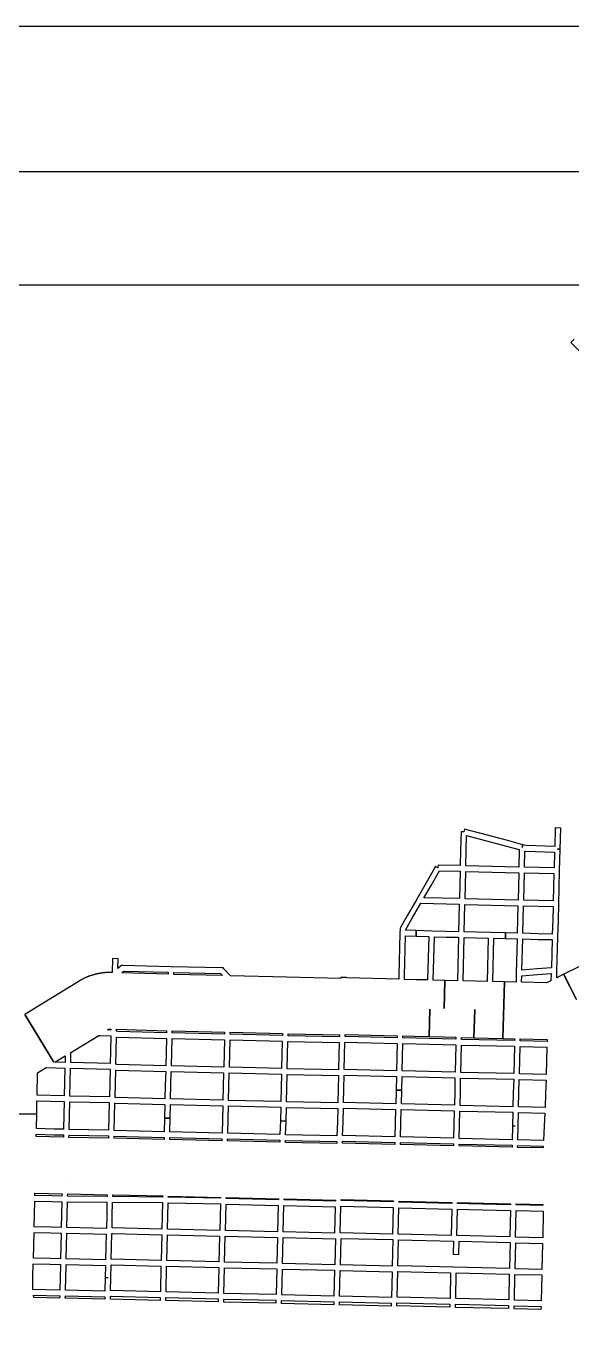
# Model space of a CAD drawing. Extents: x 0 to 1129, y 203 to 1017.
# Drawn here: x 196.5 to 305.4, y 756 to 1017.4 of the extents above; entities that cross this region are included whole.
import ezdxf

# ---------------------------------------------------------------- set-up
doc = ezdxf.new("R2010")
doc.units = 0
doc.layers.get('0').update_dxf_attribs({"linetype": 'CONTINUOUS'})

msp = doc.modelspace()

# ---------------------------------------------------------------- linework, layer by layer
at = {"color": 1}
for points in [[(0, 1017.411111), (1128.888889, 1017.411111), (1128.888889, 203.482222), (0, 203.482222), (0, 1017.411111)], [(43.7515, 988.370444), (43.7515, 799.613167), (43.18, 799.627278), (42.890722, 788.338378), (43.7515, 788.317154), (43.7515, 276.027377), (923.734511, 276.027377), (923.734511, 988.370377), (43.7515, 988.370444)], [(66.329278, 965.799722), (320.195222, 965.799722)], [(305.844222, 954.955333), (305.195111, 954.320333), (311.531, 947.920944)], [(345.884714, 848.903289), (303.798314, 828.322234), (306.274803, 823.249289), (303.734803, 828.286956), (302.351914, 827.588456), (302.39427, 829.013678), (302.577692, 835.737622), (302.676492, 839.032567), (302.768203, 842.334567), (302.85287, 845.629511), (302.937537, 848.9174), (303.064537, 853.221289), (302.500092, 853.2354), (302.500092, 853.242444), (303.064537, 853.228333), (303.177425, 857.461667), (302.048537, 857.482822), (301.949759, 853.813933), (296.227692, 853.955044), (295.620937, 854.131433), (295.458648, 853.595211), (295.599759, 854.138489), (292.340092, 855.013378), (283.979247, 857.242933), (283.838136, 856.706711), (283.273692, 856.720822), (283.174937, 853.051933), (283.104359, 849.975711), (278.680537, 850.0886), (278.666538, 849.524155), (278.172649, 849.806378), (276.295872, 846.560822), (274.426161, 843.301155), (272.556427, 840.0556), (271.166471, 837.6426), (271.095938, 837.5156), (271.095938, 837.374489), (271.067716, 836.520766), (270.856027, 828.018822), (270.834804, 827.299155), (260.413737, 827.567266), (260.413737, 827.658989), (259.284848, 827.680144), (259.284848, 827.468477), (248.496915, 827.736589), (237.264471, 828.0047), (235.952137, 829.387589), (235.789871, 829.549866), (235.557026, 829.563977), (225.425248, 829.796811), (225.425248, 829.803855), (215.723859, 830.036688), (215.491026, 830.036688), (215.321693, 829.881466), (214.834859, 829.422855), (214.863082, 831.405466), (213.734193, 831.426622), (213.698915, 828.653788), (213.614248, 828.653788), (213.543693, 828.660832), (213.480193, 828.660832), (213.423748, 828.660832), (213.367304, 828.660832), (213.275582, 828.660832), (213.197971, 828.660832), (213.085082, 828.653788), (213.056859, 828.653788), (213.028637, 828.653788), (212.915748, 828.653788), (212.838137, 828.653788), (212.753471, 828.646744), (212.633526, 828.6397), (212.619415, 828.6397), (212.591193, 828.6397), (212.464193, 828.625589), (212.414804, 828.625589), (212.351304, 828.618544), (212.238415, 828.6115), (212.21726, 828.6115), (212.189037, 828.6115), (212.076149, 828.590345), (211.998537, 828.590345), (211.920926, 828.576234), (211.800982, 828.569189), (211.744537, 828.555078), (211.688093, 828.548034), (211.575204, 828.533923), (211.546982, 828.533923), (211.51876, 828.519812), (211.405871, 828.505701), (211.356482, 828.498656), (211.300037, 828.484545), (211.187149, 828.470434), (211.130704, 828.46339), (211.081315, 828.449279), (210.968426, 828.435168), (210.911982, 828.414012), (210.862593, 828.406968), (210.742649, 828.378746), (210.69326, 828.371701), (210.636815, 828.364657), (210.523926, 828.336435), (210.495704, 828.329391), (210.460426, 828.322346), (210.347537, 828.294124), (210.305204, 828.28708), (210.24876, 828.265925), (210.135871, 828.237702), (210.05826, 828.216547), (209.980649, 828.195392), (209.747815, 828.124836), (209.670204, 828.110725), (209.592593, 828.082503), (209.472649, 828.040169), (209.458537, 828.040169), (209.430315, 828.026058), (209.317426, 827.983725), (209.239815, 827.955503), (209.155149, 827.934347), (209.049315, 827.884958), (209.014037, 827.877914), (208.992882, 827.87087), (208.872938, 827.828537), (208.858826, 827.814425), (208.830604, 827.807381), (208.724771, 827.765048), (208.64716, 827.736826), (208.569549, 827.701548), (208.463715, 827.659214), (208.428438, 827.638059), (208.400215, 827.623948), (208.294382, 827.581615), (208.26616, 827.567504), (208.252049, 827.560459), (208.132104, 827.51107), (208.061549, 827.475793), (207.983938, 827.440515), (207.878104, 827.38407), (207.638215, 827.271182), (207.419493, 827.137126), (202.085493, 823.877459), (196.229382, 820.293237), (202.064326, 810.761182), (202.057282, 810.761182), (196.229393, 820.293237)], [(284.381222, 855.972944), (292.0506, 853.919778), (294.879889, 853.171889), (294.795222, 849.686444), (292.078822, 849.757), (292.071823, 849.757), (284.233089, 849.9475), (284.303668, 853.023722), (284.381222, 855.972944)], [(296.001711, 852.840289), (296.037, 852.826178), (296.107556, 852.826178), (301.921333, 852.685067), (301.822556, 849.517122), (295.924111, 849.658234), (296.001711, 852.840289)], [(278.983711, 848.952723), (283.075933, 848.84689), (283.012444, 846.123445), (282.941889, 843.38589), (275.879266, 843.562279), (277.276289, 845.996445), (278.983711, 848.952723)], [(284.204822, 848.818668), (292.0506, 848.628168), (294.767, 848.557612), (294.703489, 845.827112), (294.64, 843.096612), (284.070778, 843.357668), (284.141333, 846.088168), (284.204822, 848.818668)], [(295.895889, 848.529424), (301.794333, 848.388313), (301.723778, 845.657813), (301.653222, 842.927313), (295.768889, 843.068424), (295.832378, 845.798924), (295.895889, 848.529424)], [(275.237222, 842.447602), (282.913667, 842.257102), (282.843111, 839.519547), (282.772556, 836.789047), (280.317222, 836.852547), (277.4174, 836.923102), (274.334111, 837.014825), (274.291778, 835.885936), (276.817667, 835.808325), (276.606, 827.158214), (274.284734, 827.214658), (271.963444, 827.271102), (271.984668, 827.990769), (272.182223, 835.935325), (274.291846, 835.885936), (274.320068, 837.014825), (272.217512, 837.064214), (272.224511, 837.219436), (273.536822, 839.491325), (275.237222, 842.447602)], [(284.042556, 842.228914), (294.611778, 841.967859), (294.541222, 839.237359), (294.470667, 836.506667), (292.156444, 836.563111), (292.128222, 835.434222), (294.442444, 835.377778), (294.280155, 828.540944), (294.230778, 826.727667), (291.916556, 826.784111), (291.627266, 815.495222), (293.948556, 815.438778), (293.941556, 815.057778), (283.379401, 815.311778), (283.3864, 815.699833), (285.841734, 815.643389), (285.989911, 821.287833), (285.8488, 815.643389), (288.741578, 815.572833), (291.627289, 815.495222), (291.909511, 826.784111), (289.581201, 826.840556), (289.792845, 835.490667), (292.121201, 835.434222), (292.156467, 836.563111), (289.263689, 836.633667), (286.377956, 836.704222), (283.901467, 836.760667), (283.972023, 839.491167), (284.042556, 842.228914)], [(295.740667, 841.939444), (301.625, 841.798333), (301.5474, 839.067833), (301.462734, 836.323222), (298.6546, 836.379667), (295.599556, 836.478444), (295.670111, 839.208944), (295.740667, 841.939444)], [(277.946556, 835.779967), (280.289, 835.723523), (282.744333, 835.667078), (282.532667, 827.016967), (280.063222, 827.073411), (279.922111, 821.436023), (280.056155, 827.073411), (277.734889, 827.129856), (277.946556, 835.779967)], [(283.873222, 835.638856), (286.349711, 835.575356), (288.663933, 835.518911), (288.452289, 826.8688), (286.131, 826.925245), (283.661556, 826.988745), (283.873222, 835.638856)], [(295.571333, 835.349578), (298.619333, 835.2508), (301.434511, 835.201411), (301.279266, 829.564023), (298.45, 829.359411), (295.423178, 829.133634), (295.571333, 835.349578)], [(215.928222, 828.900789), (224.832333, 828.689122), (224.825289, 828.308122), (215.603678, 828.5974), (215.928222, 828.900789)], [(225.961222, 828.6609), (235.288667, 828.442178), (235.669667, 828.040011), (225.954155, 828.2799), (225.961222, 828.6609)], [(301.251044, 828.428067), (301.208734, 827.016956), (300.333845, 826.572456), (295.359667, 826.699456), (295.394956, 827.990622), (298.534667, 828.230511), (301.251044, 828.428067)], [(277.036378, 821.365444), (276.902333, 815.855056), (279.788067, 815.798611), (282.257489, 815.728056), (282.25049, 815.34), (271.681267, 815.615167), (271.688266, 815.996167), (274.002489, 815.939722), (276.895244, 815.855056), (277.036378, 821.365444)], [(211.0105, 816.102), (211.271556, 816.094956), (213.416444, 816.045567), (213.338833, 813.0399), (213.282389, 810.506956), (205.408389, 810.683345), (205.443667, 812.5319), (205.450711, 812.694178), (207.9766, 814.239345), (207.9766, 814.246389), (211.0105, 816.102)], [(213.338833, 817.372), (213.345878, 817.372), (213.388211, 817.372), (213.416433, 817.372), (213.444655, 817.372), (213.437611, 817.174444), (212.781444, 817.188556), (212.986056, 817.315556), (213.000167, 817.3226), (213.014278, 817.3226), (213.028389, 817.329644), (213.035433, 817.329644), (213.084822, 817.336688), (213.105977, 817.350799), (213.127133, 817.350799), (213.134177, 817.357844), (213.141221, 817.357844), (213.162377, 817.357844), (213.169421, 817.357844), (213.197643, 817.364888), (213.204687, 817.364888), (213.225843, 817.364888), (213.232887, 817.364888), (213.246998, 817.364888), (213.27522, 817.364888), (213.338833, 817.372)], [(214.538278, 815.749234), (214.637056, 815.749234), (224.493667, 815.509345), (224.444278, 812.750622), (224.380778, 810.041289), (214.594722, 810.281178), (214.404222, 810.344678), (214.467722, 813.018734), (214.538278, 815.749234)], [(214.573556, 817.336722), (224.536, 817.026278), (224.521889, 816.638222), (214.778167, 816.878111), (214.5665, 816.969833), (214.573556, 817.336722)], [(225.664889, 816.991), (236.100067, 816.744056), (236.093068, 816.356), (225.650846, 816.61), (225.664889, 816.991)], [(237.228956, 816.715833), (247.65, 816.461833), (247.643001, 816.073778), (237.221934, 816.327778), (237.228956, 816.715833)], [(248.778889, 816.433611), (259.016511, 816.186667), (259.002287, 815.798611), (248.771754, 816.045556), (248.778889, 816.433611)], [(260.1454, 816.278389), (270.5594, 816.024389), (270.552401, 815.643389), (260.138401, 815.883278), (260.1454, 816.278389)], [(225.622556, 815.481122), (236.064778, 815.227122), (235.994222, 812.496622), (235.930734, 809.766122), (225.509667, 810.013067), (225.573167, 812.736511), (225.622556, 815.481122)], [(237.193667, 815.1989), (247.614734, 814.9449), (247.551222, 812.221456), (247.480667, 809.4839), (237.059622, 809.7379), (237.123111, 812.4684), (237.193667, 815.1989)], [(248.743622, 814.916678), (258.974155, 814.669734), (258.910667, 812.059178), (258.840111, 809.208734), (248.609556, 809.455678), (248.680111, 812.200289), (248.743622, 814.916678)], [(260.110111, 814.7544), (270.524111, 814.514511), (270.4606, 811.784011), (270.397111, 809.046456), (259.976067, 809.300456), (260.039556, 812.030956), (260.110111, 814.7544)], [(271.653, 814.486289), (282.222222, 814.211111), (282.151667, 811.494722), (282.088155, 808.757167), (271.526, 809.018222), (271.589489, 811.755778), (271.653, 814.486289)], [(283.351111, 814.182889), (293.913266, 813.928889), (293.856822, 811.198389), (293.793333, 808.474944), (283.217044, 808.728944), (283.280556, 811.459444), (283.351111, 814.182889)], [(295.042155, 813.900667), (300.390289, 813.766611), (300.256222, 808.312667), (294.922222, 808.446722), (294.985711, 811.177222), (295.042155, 813.900667)], [(295.077444, 815.410567), (300.425556, 815.283567), (300.418556, 814.895511), (295.070423, 815.029567), (295.077444, 815.410567)], [(204.300667, 811.995689), (204.279511, 810.711578), (202.268678, 810.753911), (204.300667, 811.995689)], [(200.490667, 809.667333), (204.251278, 809.582667), (204.131333, 804.037), (198.712667, 804.164), (198.811444, 808.630167), (200.490667, 809.667333)], [(205.380167, 809.554444), (213.254167, 809.378056), (213.190667, 806.45), (213.120111, 803.832389), (205.260222, 804.008778), (205.380167, 809.554444)], [(214.383056, 809.159333), (214.404211, 809.152289), (214.488878, 809.152289), (224.352544, 808.9124), (224.281989, 806.1819), (224.218489, 803.4514), (214.418322, 803.684234), (214.248989, 803.719511), (214.319556, 806.421778), (214.383056, 809.159333)], [(225.481444, 808.884167), (235.902511, 808.637222), (235.839, 805.906722), (235.768444, 803.176222), (225.347389, 803.423167), (225.410889, 806.153667), (225.481444, 808.884167)], [(237.0314, 808.609), (247.452444, 808.355), (247.388956, 805.6245), (247.325444, 802.894), (236.897333, 803.148), (236.967889, 805.885556), (237.0314, 808.609)], [(248.581333, 808.326778), (258.818956, 808.079833), (258.755444, 805.469278), (258.684889, 802.618833), (248.454333, 802.865778), (248.517845, 805.603333), (248.581333, 808.326778)], [(259.947845, 808.171556), (270.368889, 807.917556), (270.298333, 805.194111), (271.427222, 805.165889), (271.497778, 807.889333), (282.059933, 807.628278), (282.003489, 804.890722), (281.94, 802.167278), (271.363711, 802.428333), (271.427222, 805.158833), (270.298333, 805.194111), (270.234822, 802.456556), (259.820822, 802.717611), (259.884333, 805.441056), (259.947845, 808.171556)], [(283.188822, 807.600056), (293.765111, 807.346056), (293.694556, 804.6085), (293.631044, 801.885056), (283.068889, 802.139056), (283.132378, 804.869556), (283.188822, 807.600056)], [(294.894, 807.317833), (300.220956, 807.183778), (300.136289, 804.488556), (300.037489, 801.729833), (294.759933, 801.856833), (294.823444, 804.587333), (294.894, 807.317833)], [(198.684444, 803.035111), (204.103111, 802.908111), (204.046667, 800.248167), (203.976111, 797.376556), (202.078167, 797.425944), (198.5645, 797.503556), (198.628, 800.368111), (193.929, 800.481), (198.628, 800.382222), (198.684444, 803.035111)], [(205.232, 802.879889), (213.091889, 802.7035), (213.028389, 799.860111), (212.971944, 797.164889), (205.105, 797.348333), (205.175556, 800.219944), (205.232, 802.879889)], [(214.220778, 802.5765), (214.234889, 802.5765), (214.284278, 802.569456), (214.333667, 802.555345), (224.190278, 802.322511), (224.126778, 799.606122), (225.255667, 799.5779), (225.319167, 802.294289), (235.740222, 802.047345), (235.676734, 799.330956), (235.613222, 796.600456), (225.185111, 796.840345), (225.255667, 799.5779), (224.126778, 799.599056), (224.056222, 796.868556), (214.100833, 797.136667), (214.157278, 799.831889), (214.220778, 802.5765)], [(236.869111, 802.019111), (247.297222, 801.765111), (247.226667, 799.041667), (248.355556, 799.013444), (248.426111, 801.736889), (258.663711, 801.489944), (258.600222, 798.886444), (258.5226, 796.036), (248.285, 796.29), (248.355556, 799.013444), (247.226667, 799.0346), (247.156111, 796.318211), (236.742111, 796.572211), (236.805622, 799.302711), (236.869111, 802.019111)], [(259.7926, 801.588722), (270.2066, 801.327667), (270.143111, 798.604222), (270.072556, 795.866667), (259.651489, 796.127722), (259.729111, 798.865278), (259.7926, 801.588722)], [(270.778111, 801.878), (270.792109, 801.878), (270.792109, 801.870956), (270.778111, 801.870956), (270.778111, 801.878)], [(271.335489, 801.299444), (281.911778, 801.045444), (281.841222, 798.314944), (281.777711, 795.584444), (271.201444, 795.838444), (271.272, 798.568944), (271.335489, 801.299444)], [(283.040667, 801.017222), (293.602822, 800.756167), (293.532289, 798.032722), (294.096734, 798.018611), (293.532289, 798.025655), (293.475845, 795.302211), (282.9066, 795.556211), (282.970111, 798.286711), (283.040667, 801.017222)], [(294.731711, 800.727944), (299.981044, 800.600944), (299.854067, 798.060944), (299.698822, 795.147), (294.604734, 795.274), (294.661178, 798.0045), (294.731711, 800.727944)], [(198.536278, 796.374667), (202.049944, 796.297056), (203.947889, 796.247667), (203.940845, 795.789056), (198.529234, 795.916056), (198.536278, 796.374667)], [(205.076778, 796.219444), (212.943722, 796.036), (212.936678, 795.612667), (205.069734, 795.760833), (205.076778, 796.219444)], [(214.072611, 796.007778), (224.028, 795.739667), (224.020944, 795.358667), (214.065556, 795.5915), (214.072611, 796.007778)], [(225.156889, 795.711444), (235.585, 795.471556), (235.578001, 795.076444), (225.149901, 795.330444), (225.156889, 795.711444)], [(236.713889, 795.443333), (247.127889, 795.189333), (247.12089, 794.794222), (236.70689, 795.048222), (236.713889, 795.443333)], [(248.256778, 795.161111), (258.494378, 794.907111), (258.480379, 794.526111), (248.249801, 794.766), (248.256778, 795.161111)], [(259.623266, 794.998833), (270.044333, 794.744833), (270.037334, 794.370889), (259.61629, 794.617833), (259.623266, 794.998833)], [(271.173222, 794.716611), (281.749489, 794.455556), (281.74249, 794.081611), (271.166155, 794.342667), (271.173222, 794.716611)], [(282.878378, 794.427345), (293.447622, 794.173345), (293.433398, 793.785289), (282.871243, 794.0534), (282.878378, 794.427345)], [(294.576511, 794.145122), (299.656511, 794.018122), (299.649512, 793.6724), (294.562445, 793.764122), (294.576511, 794.145122)], [(198.275222, 784.620247), (203.679778, 784.500291), (203.665667, 784.041691), (201.661889, 784.091091), (198.261111, 784.161624), (198.275222, 784.620247)], [(204.293611, 786.800334), (204.314766, 786.800334), (204.314766, 786.793335), (204.293611, 786.800334)], [(204.808667, 784.479023), (212.675611, 784.330845), (212.668567, 783.963956), (204.794567, 784.0204), (204.808667, 784.479023)], [(213.8045, 784.309622), (223.759889, 784.069733), (223.752845, 783.865133), (213.797456, 783.949799), (213.8045, 784.309622)], [(198.232889, 783.032758), (201.633667, 782.962225), (203.6445, 782.912825), (203.595111, 780.386936), (203.538667, 777.804602), (201.506667, 777.846936), (198.12, 777.931602), (198.176444, 780.351647), (198.232889, 783.032758)], [(204.773389, 782.891647), (212.640333, 782.835202), (212.583889, 780.132936), (212.527444, 777.614091), (204.667556, 777.77638), (204.724, 780.36578), (204.773389, 782.891647)], [(213.769222, 782.821046), (223.724611, 782.736379), (223.590556, 777.472912), (213.762167, 777.712824), (213.712778, 777.712824), (213.656333, 777.705825), (213.712778, 780.104714), (213.769222, 782.821046)], [(224.8535, 782.715201), (235.267489, 782.475313), (235.204, 779.758912), (235.133444, 777.19069), (224.719444, 777.44469), (224.8535, 782.715201)], [(224.888778, 784.041691), (235.302778, 783.794735), (235.295779, 783.604247), (224.88179, 783.844135), (224.888778, 784.041691)], [(236.396378, 782.44709), (246.810378, 782.19309), (246.690444, 776.915535), (236.262333, 777.162468), (236.332889, 779.73069), (236.396378, 782.44709)], [(236.431667, 783.766671), (246.845667, 783.512671), (246.838668, 783.322182), (236.424668, 783.576182), (236.431667, 783.766671)], [(247.939266, 782.164868), (258.176889, 781.917935), (258.1134, 779.328535), (258.049889, 776.640379), (247.819333, 776.887313), (247.939266, 782.164868)], [(247.974556, 783.484449), (258.205111, 783.237516), (258.205111, 783.047027), (247.967489, 783.29396), (247.974556, 783.484449)], [(259.305778, 782.009646), (269.733889, 781.755646), (269.663333, 779.046313), (269.599845, 776.485135), (259.178778, 776.739135), (259.242289, 779.300313), (259.305778, 782.009646)], [(259.341044, 783.336203), (269.769178, 783.082203), (269.762179, 782.884648), (259.334068, 783.138648), (259.341044, 783.336203)], [(270.862778, 781.727537), (281.424956, 781.466492), (281.283845, 776.188937), (270.728734, 776.457025), (270.792222, 779.018203), (270.862778, 781.727537)], [(270.898067, 783.053981), (281.460222, 782.799981), (281.453223, 782.595381), (270.891045, 782.856425), (270.898067, 783.053981)], [(282.589111, 782.771646), (293.151266, 782.510602), (293.144267, 782.305979), (284.776378, 782.503535), (282.582112, 782.567046), (282.589111, 782.771646)], [(294.280155, 782.475313), (299.600067, 782.383579), (299.607066, 782.150757), (294.273066, 782.277757), (294.280155, 782.475313)], [(282.553845, 781.438225), (284.748111, 781.38178), (293.116, 781.184225), (292.989, 775.906669), (282.412734, 776.160669), (282.553845, 781.438225)], [(294.244889, 781.156003), (299.677667, 781.021936), (299.550667, 775.74438), (294.117889, 775.878447), (294.244889, 781.156003)], [(198.091778, 776.802917), (201.478444, 776.71825), (203.510444, 776.675917), (203.383444, 771.546517), (201.365556, 771.595917), (197.971833, 771.666472), (198.035333, 774.213539), (198.091778, 776.802917)], [(204.639333, 776.647695), (212.499222, 776.485406), (212.428667, 773.910139), (212.372222, 771.341917), (204.512333, 771.518294), (204.639333, 776.647695)], [(213.783333, 776.584206), (223.562333, 776.344294), (223.442389, 771.20785), (213.614, 771.454806), (213.5505, 771.454806), (213.501111, 771.440807), (213.557556, 773.88203), (213.628111, 776.556097), (213.783333, 776.584206)], [(224.691222, 776.316072), (235.105222, 776.062072), (234.985266, 770.925628), (224.571278, 771.179628), (224.691222, 776.316072)], [(236.234111, 776.033918), (246.662222, 775.786985), (246.535222, 770.65054), (236.114155, 770.897473), (236.234111, 776.033918)], [(247.791111, 775.758762), (258.205111, 775.504762), (258.085178, 770.368318), (247.664111, 770.622318), (247.791111, 775.758762)], [(259.341044, 775.60354), (269.663333, 775.356584), (269.536333, 770.086096), (259.214067, 770.340096), (259.341044, 775.60354)], [(270.792222, 775.328362), (281.756556, 775.04614), (281.693044, 772.435607), (282.821933, 772.407385), (282.885444, 775.024985), (293.045444, 774.778051), (292.981933, 772.153385), (292.918444, 769.592207), (281.791845, 769.860318), (270.665222, 770.135473), (270.792222, 775.328362)], [(294.174333, 774.749829), (299.522444, 774.615762), (299.402511, 769.436985), (294.047333, 769.563985), (294.110822, 772.125162), (294.174333, 774.749829)], [(197.943611, 770.537561), (201.337333, 770.467005), (203.355222, 770.417605), (203.298778, 767.694183), (203.242333, 765.281161), (197.830722, 765.401116), (197.887167, 767.969339), (197.943611, 770.537561)], [(204.484111, 770.389383), (212.344, 770.213005), (212.287556, 767.785894), (212.852, 767.771896), (212.287556, 767.778895), (212.231111, 765.076606), (204.371222, 765.252984), (204.427667, 767.666006), (204.484111, 770.389383)], [(213.642222, 770.325894), (223.414167, 770.078938), (223.294222, 764.949561), (213.465833, 765.18945), (213.409389, 765.18945), (213.36, 765.182451), (213.416444, 767.764761), (213.472889, 770.290673), (213.642222, 770.325894)], [(224.543056, 770.050671), (234.957044, 769.796671), (234.837111, 764.667294), (224.423111, 764.921294), (224.543056, 770.050671)], [(236.085933, 769.768494), (246.507, 769.521561), (246.38, 764.392183), (235.966, 764.639116), (236.085933, 769.768494)], [(247.635889, 769.493339), (258.056956, 769.239339), (257.922889, 764.109961), (247.508889, 764.363961), (247.635889, 769.493339)], [(259.185845, 769.211116), (269.508111, 768.957116), (269.381111, 763.827739), (259.051778, 764.081739), (259.185845, 769.211116)], [(270.637, 769.006494), (281.192111, 768.74545), (281.072155, 763.61605), (270.51, 763.877116), (270.637, 769.006494)], [(282.321, 768.717228), (292.890222, 768.463228), (292.770289, 763.333827), (282.201044, 763.587827), (282.321, 768.717228)], [(294.019111, 768.435005), (299.374289, 768.308005), (299.310778, 765.732716), (299.254333, 763.171561), (293.899178, 763.305605), (294.019111, 768.435005)], [(197.957722, 764.264912), (203.214111, 764.152023), (203.207067, 763.686379), (198.028289, 763.82749), (197.957722, 764.264912)], [(204.343, 764.123801), (212.202889, 763.947424), (212.188778, 763.495868), (204.335944, 763.658157), (204.343, 764.123801)], [(213.487, 764.060313), (223.266, 763.820424), (223.251889, 763.227757), (213.317667, 763.467646), (213.331778, 764.03209), (213.487, 764.060313)], [(224.394889, 763.792201), (234.808889, 763.538201), (234.794891, 762.945535), (224.380891, 763.199535), (224.394889, 763.792201)], [(235.937778, 763.509911), (246.351778, 763.262978), (246.33778, 762.670312), (235.92378, 762.917245), (235.937778, 763.509911)], [(247.480667, 763.234756), (257.894667, 762.980756), (257.880668, 762.381023), (247.466668, 762.642089), (247.480667, 763.234756)], [(259.023556, 762.952579), (269.352889, 762.698579), (269.331666, 762.098846), (259.009399, 762.352846), (259.023556, 762.952579)], [(270.481778, 762.747889), (281.043933, 762.486822), (281.029935, 761.880067), (270.467757, 762.148155), (270.481778, 762.747889)], [(282.172822, 762.4586), (292.742067, 762.2046), (292.727843, 761.597845), (282.158643, 761.851845), (282.172822, 762.4586)], [(293.870956, 762.176378), (299.226111, 762.042333), (299.212113, 761.435556), (293.856935, 761.569622), (293.870956, 762.176378)]]:
    msp.add_lwpolyline(points, dxfattribs=at)

doc.saveas('drawing.dxf')
